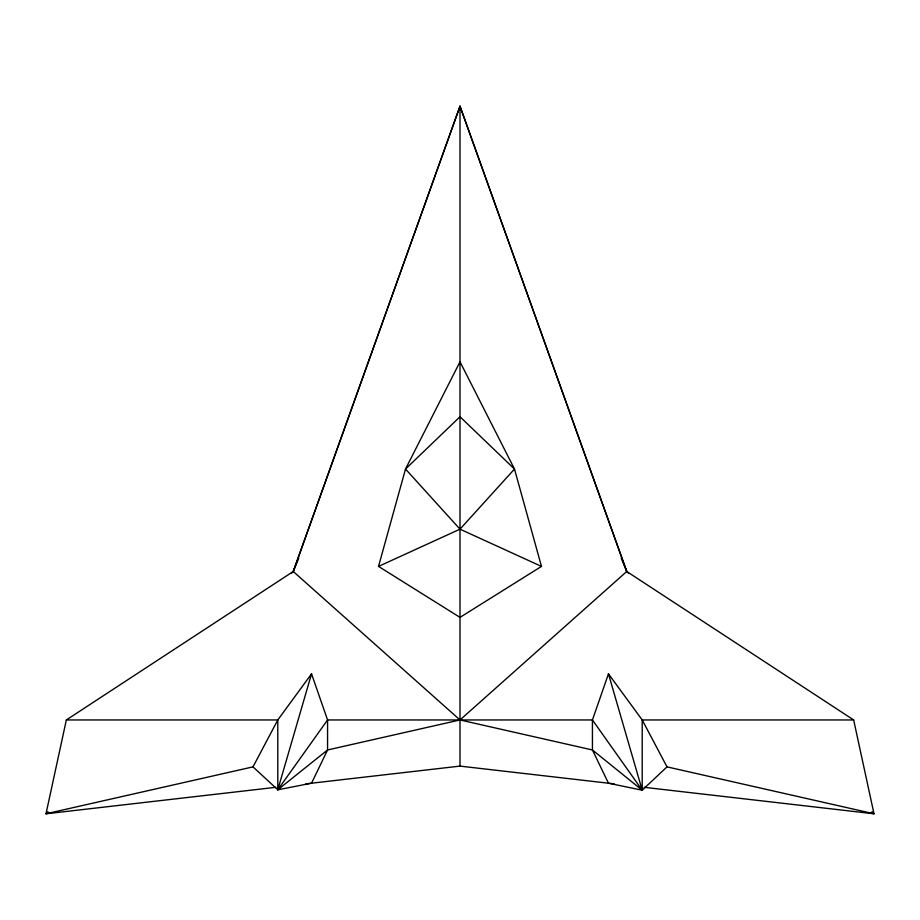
<?xml version="1.0" encoding="UTF-8"?>
<svg xmlns="http://www.w3.org/2000/svg" width="920" height="920" viewBox="0 0 920 920"><rect width="100%" height="100%" fill="white"/><g stroke="black" fill="none" stroke-linecap="round" stroke-linejoin="round"><path stroke-width="1.38" d="M298.781 558.245L293.25 571.492L66.343 719.957L46 813.786L275.839 787.313M378.522 566.409L405.513 469.039L460 361.801L514.487 469.039L541.477 566.409L460 617.389L378.522 566.409L460 529.172L514.487 469.039L460 416.737L405.513 469.039L460 529.172L541.477 566.409M311.535 673.854L277.794 719.957L277.794 789.797L311.535 783.207L327.566 749.972L327.566 719.957L311.535 673.854L277.794 789.797L253 766.866L46 813.786L48.047 811.773M667 766.866L642.206 719.957L608.465 673.854L592.434 719.957L592.434 749.972L608.465 783.207L642.206 790.211L667 766.866L874 813.786L853.656 719.957L626.75 571.492L621.219 558.245M628.808 573.505L626.75 571.492L460 106.214L293.25 571.492L291.191 573.505M608.465 673.854L642.206 790.211L592.434 719.957L327.566 719.957L277.794 789.797L327.566 749.972L460 719.957L626.75 571.492L460 106.214L293.25 571.492L460 719.957L592.434 749.972L642.206 790.211L642.206 719.957L853.656 719.957M253 766.866L277.794 719.957L66.343 719.957M305.82 783.863L460 766.107L614.181 783.863M644.161 787.313L874 813.786L871.953 811.773M460 106.214L460 766.107"/></g></svg>
